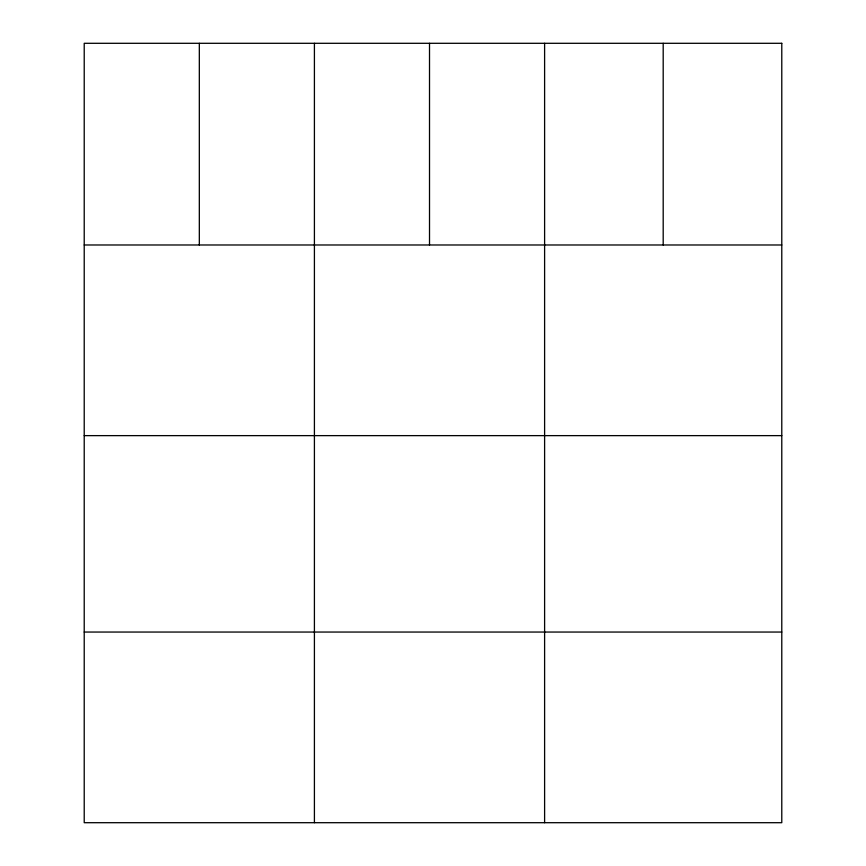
<?xml version="1.0" encoding="UTF-8"?>
<svg xmlns="http://www.w3.org/2000/svg" width="866" height="866" viewBox="0 0 866 866"><rect width="100%" height="100%" fill="white"/><g stroke="black" fill="none" stroke-linecap="round" stroke-linejoin="round"><path stroke-width="1.3" d="M84.218 244.981L781.782 244.981M84.218 435.63L781.782 435.63M84.218 632.05L781.782 632.05M663.194 43.3L663.194 244.981M544.606 43.3L544.606 822.7M429.514 43.3L429.514 244.981M314.412 43.3L314.412 822.7M199.321 43.3L199.321 244.981M781.782 43.3L84.218 43.3L84.218 822.7L781.782 822.7L781.782 43.3"/></g></svg>
